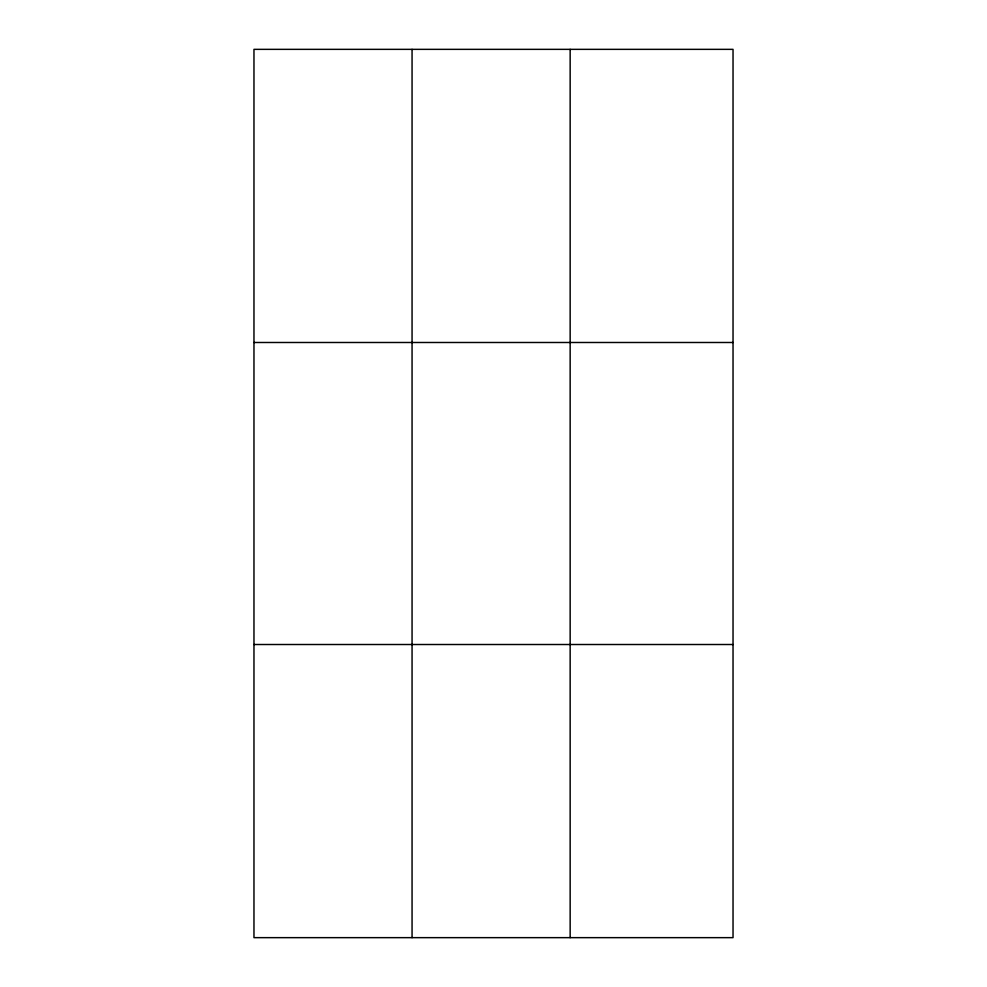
<?xml version="1.0" encoding="UTF-8"?>
<svg xmlns="http://www.w3.org/2000/svg" width="987" height="987" viewBox="0 0 987 987"><rect width="100%" height="100%" fill="white"/><g stroke="black" fill="none" stroke-linecap="round" stroke-linejoin="round"><path stroke-width="1.48" d="M412.06 937.65L412.06 49.35M570.153 937.65L570.153 49.35M733.033 644.511L733.033 937.65L253.967 937.65L253.967 49.35L733.033 49.35L733.033 644.511L253.967 644.511M253.967 342.489L733.033 342.489"/></g></svg>
